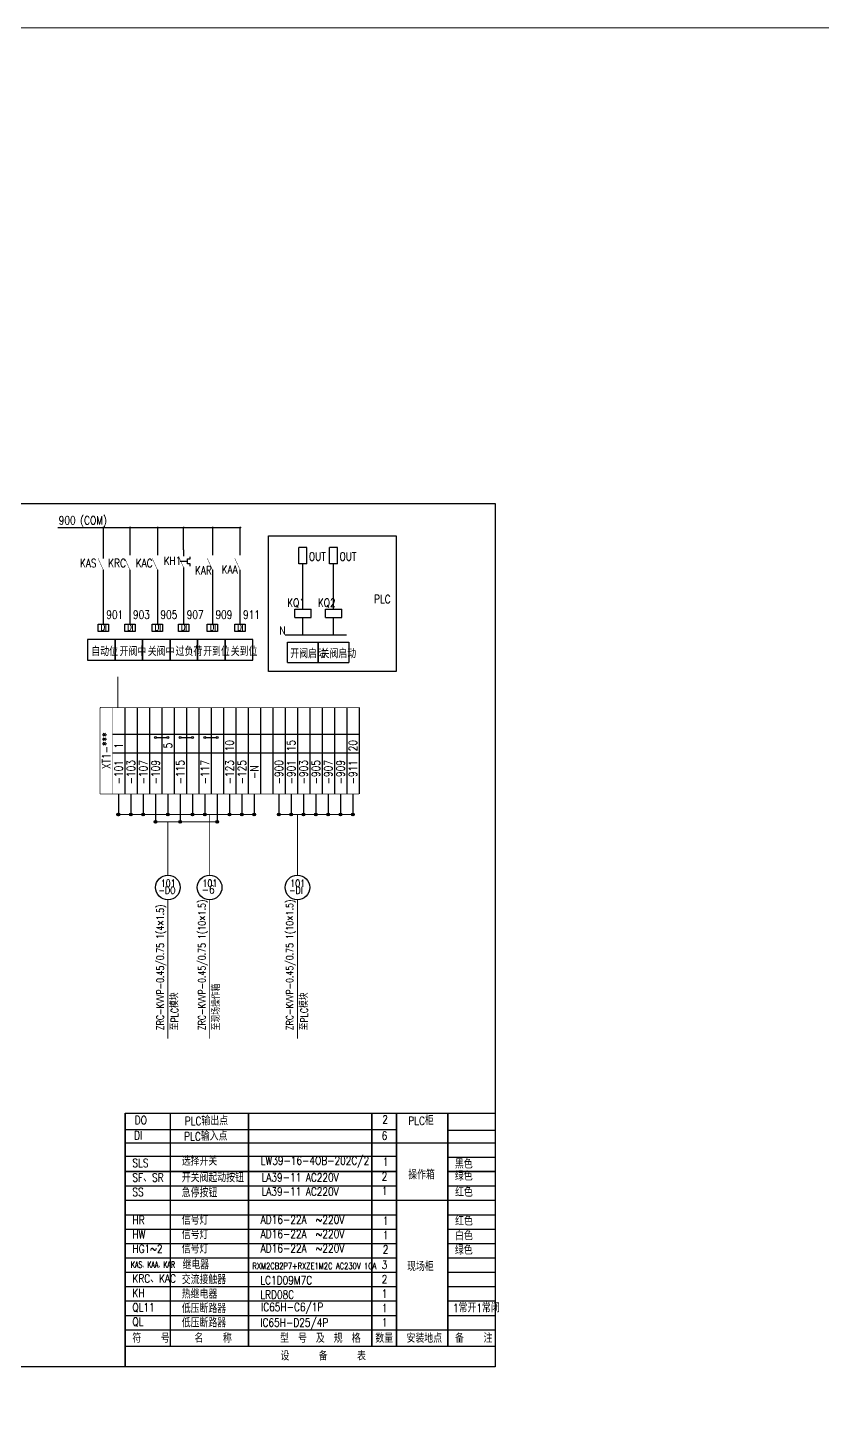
# Model space of a CAD drawing. Header units: millimetres. Extents: x 6333 to 49538, y -3842 to 24603.
# Drawn here: x 8005 to 8392, y -2755 to -2080 of the extents above; entities that cross this region are included whole.
import ezdxf
from ezdxf.enums import TextEntityAlignment as Align

# ---------------------------------------------------------------- set-up
doc = ezdxf.new("R2010")
doc.units = ezdxf.units.MM
doc.styles.add('CIETXT', font='simplex2.shx', dxfattribs={"width": 0.8, "bigfont": 'hztxt.shx'})
doc.styles.add('兵', font='simplex2.shx', dxfattribs={"width": 0.8, "bigfont": 'hztxt.shx'})

msp = doc.modelspace()

# ---------------------------------------------------------------- hatches: boundary and pattern name
at = {"ltscale": 0.05}
h = msp.add_hatch(color=7, dxfattribs=at)
h.dxf.hatch_style = 1
h.paths.add_polyline_path([(8050.06, -2462.34, 1), (8048.69, -2462.34, 1)])
h = msp.add_hatch(color=7, dxfattribs=at)
h.dxf.hatch_style = 1
h.paths.add_polyline_path([(8050.07, -2462.34, 1), (8048.71, -2462.34, 1)])
h = msp.add_hatch(color=7, dxfattribs=at)
h.dxf.hatch_style = 1
h.paths.add_polyline_path([(8056.18, -2462.34, 1), (8054.81, -2462.34, 1)])
h = msp.add_hatch(color=7, dxfattribs=at)
h.dxf.hatch_style = 1
h.paths.add_polyline_path([(8056.19, -2462.34, 1), (8054.83, -2462.34, 1)])
h = msp.add_hatch(color=7, dxfattribs=at)
h.dxf.hatch_style = 1
h.paths.add_polyline_path([(8062.18, -2462.34, 1), (8060.81, -2462.34, 1)])
h = msp.add_hatch(color=7, dxfattribs=at)
h.dxf.hatch_style = 1
h.paths.add_polyline_path([(8062.19, -2462.34, 1), (8060.83, -2462.34, 1)])
h = msp.add_hatch(color=7, dxfattribs=at)
h.dxf.hatch_style = 1
h.paths.add_polyline_path([(8074.18, -2462.34, 1), (8072.81, -2462.34, 1)])
h = msp.add_hatch(color=7, dxfattribs=at)
h.dxf.hatch_style = 1
h.paths.add_polyline_path([(8074.19, -2462.34, 1), (8072.83, -2462.34, 1)])
h = msp.add_hatch(color=7, dxfattribs=at)
h.dxf.hatch_style = 1
h.paths.add_polyline_path([(8086.18, -2462.34, 1), (8084.81, -2462.34, 1)])
h = msp.add_hatch(color=7, dxfattribs=at)
h.dxf.hatch_style = 1
h.paths.add_polyline_path([(8086.19, -2462.34, 1), (8084.83, -2462.34, 1)])
h = msp.add_hatch(color=7, dxfattribs=at)
h.dxf.hatch_style = 1
h.paths.add_polyline_path([(8092.18, -2462.34, 1), (8090.81, -2462.34, 1)])
h = msp.add_hatch(color=7, dxfattribs=at)
h.dxf.hatch_style = 1
h.paths.add_polyline_path([(8092.19, -2462.34, 1), (8090.83, -2462.34, 1)])
h = msp.add_hatch(color=7, dxfattribs=at)
h.dxf.hatch_style = 1
h.paths.add_polyline_path([(8104.18, -2462.34, 1), (8102.81, -2462.34, 1)])
h = msp.add_hatch(color=7, dxfattribs=at)
h.dxf.hatch_style = 1
h.paths.add_polyline_path([(8104.19, -2462.34, 1), (8102.83, -2462.34, 1)])
h = msp.add_hatch(color=7, dxfattribs=at)
h.dxf.hatch_style = 1
h.paths.add_polyline_path([(8110.18, -2462.34, 1), (8108.81, -2462.34, 1)])
h = msp.add_hatch(color=7, dxfattribs=at)
h.dxf.hatch_style = 1
h.paths.add_polyline_path([(8110.19, -2462.34, 1), (8108.83, -2462.34, 1)])
h = msp.add_hatch(color=7, dxfattribs=at)
h.dxf.hatch_style = 1
h.paths.add_polyline_path([(8116.18, -2462.34, 1), (8114.81, -2462.34, 1)])
h = msp.add_hatch(color=7, dxfattribs=at)
h.dxf.hatch_style = 1
h.paths.add_polyline_path([(8116.19, -2462.34, 1), (8114.83, -2462.34, 1)])
h = msp.add_hatch(color=7, dxfattribs=at)
h.dxf.hatch_style = 1
h.paths.add_polyline_path([(8128.18, -2462.34, 1), (8126.81, -2462.34, 1)])
h = msp.add_hatch(color=7, dxfattribs=at)
h.dxf.hatch_style = 1
h.paths.add_polyline_path([(8128.19, -2462.34, 1), (8126.83, -2462.34, 1)])
h = msp.add_hatch(color=7, dxfattribs=at)
h.dxf.hatch_style = 1
h.paths.add_polyline_path([(8134.18, -2462.34, 1), (8132.81, -2462.34, 1)])
h = msp.add_hatch(color=7, dxfattribs=at)
h.dxf.hatch_style = 1
h.paths.add_polyline_path([(8134.19, -2462.34, 1), (8132.83, -2462.34, 1)])
h = msp.add_hatch(color=7, dxfattribs=at)
h.dxf.hatch_style = 1
h.paths.add_polyline_path([(8140.18, -2462.34, 1), (8138.81, -2462.34, 1)])
h = msp.add_hatch(color=7, dxfattribs=at)
h.dxf.hatch_style = 1
h.paths.add_polyline_path([(8140.19, -2462.34, 1), (8138.83, -2462.34, 1)])
h = msp.add_hatch(color=7, dxfattribs=at)
h.dxf.hatch_style = 1
h.paths.add_polyline_path([(8146.18, -2462.34, 1), (8144.81, -2462.34, 1)])
h = msp.add_hatch(color=7, dxfattribs=at)
h.dxf.hatch_style = 1
h.paths.add_polyline_path([(8146.19, -2462.34, 1), (8144.83, -2462.34, 1)])
h = msp.add_hatch(color=7, dxfattribs=at)
h.dxf.hatch_style = 1
h.paths.add_polyline_path([(8152.18, -2462.34, 1), (8150.81, -2462.34, 1)])
h = msp.add_hatch(color=7, dxfattribs=at)
h.dxf.hatch_style = 1
h.paths.add_polyline_path([(8152.19, -2462.34, 1), (8150.83, -2462.34, 1)])
h = msp.add_hatch(color=7, dxfattribs=at)
h.dxf.hatch_style = 1
h.paths.add_polyline_path([(8158.18, -2462.34, 1), (8156.81, -2462.34, 1)])
h = msp.add_hatch(color=7, dxfattribs=at)
h.dxf.hatch_style = 1
h.paths.add_polyline_path([(8158.19, -2462.34, 1), (8156.83, -2462.34, 1)])
h = msp.add_hatch(color=7, dxfattribs=at)
h.dxf.hatch_style = 1
h.paths.add_polyline_path([(8164.18, -2462.34, 1), (8162.81, -2462.34, 1)])
h = msp.add_hatch(color=7, dxfattribs=at)
h.dxf.hatch_style = 1
h.paths.add_polyline_path([(8164.19, -2462.34, 1), (8162.83, -2462.34, 1)])
at = {"ltscale": 0.05, "true_color": 0xcd2027}
h = msp.add_hatch(color=242, dxfattribs=at)
h.dxf.hatch_style = 1
h.paths.add_polyline_path([(8068.18, -2465.94, 1), (8066.81, -2465.94, 1)])
h = msp.add_hatch(color=242, dxfattribs=at)
h.dxf.hatch_style = 1
h.paths.add_polyline_path([(8068.19, -2465.94, 1), (8066.83, -2465.94, 1)])
h = msp.add_hatch(color=242, dxfattribs=at)
h.dxf.hatch_style = 1
h.paths.add_polyline_path([(8080.18, -2465.94, 1), (8078.81, -2465.94, 1)])
h = msp.add_hatch(color=242, dxfattribs=at)
h.dxf.hatch_style = 1
h.paths.add_polyline_path([(8080.19, -2465.94, 1), (8078.83, -2465.94, 1)])
h = msp.add_hatch(color=242, dxfattribs=at)
h.dxf.hatch_style = 1
h.paths.add_polyline_path([(8098.18, -2465.94, 1), (8096.81, -2465.94, 1)])
h = msp.add_hatch(color=242, dxfattribs=at)
h.dxf.hatch_style = 1
h.paths.add_polyline_path([(8098.19, -2465.94, 1), (8096.83, -2465.94, 1)])

# ---------------------------------------------------------------- linework, layer by layer
at = {"color": 0}
for p, q in [((8019.91, -2322.74), (8108.73, -2322.74)), ((8042.04, -2322.74), (8042.04, -2337.74)), ((8055.15, -2336.24), (8055.15, -2322.74)), ((8068.55, -2336.24), (8068.55, -2322.74)), ((8095.33, -2336.24), (8095.33, -2322.74)), ((8108.73, -2336.24), (8108.73, -2322.74)), ((8081.15, -2333.56), (8081.15, -2336.68)), ((8079.51, -2339.12), (8082.99, -2339.12)), ((8081.15, -2342.17), (8081.15, -2345.55)), ((8082.99, -2340.41), (8082.99, -2337.95)), ((8082.99, -2337.95), (8084.37, -2337.95)), ((8084.37, -2340.41), (8082.99, -2340.41)), ((8084.37, -2337.95), (8084.37, -2336.91)), ((8084.37, -2341.51), (8084.37, -2340.41)), ((8042.04, -2343.24), (8042.04, -2369.74)), ((8055, -2343.24), (8055, -2369.74)), ((8068.39, -2343.24), (8068.39, -2369.74)), ((8081.15, -2345.55), (8081.15, -2369.74)), ((8095.18, -2343.24), (8095.18, -2369.74)), ((8108.57, -2343.24), (8108.57, -2369.74)), ((8042.04, -2353.24), (8042.04, -2369.74)), ((8039.54, -2369.74), (8044.54, -2369.74)), ((8039.54, -2373.24), (8039.54, -2369.74)), ((8044.54, -2373.24), (8039.54, -2373.24)), ((8044.54, -2369.74), (8044.54, -2373.24)), ((8052.5, -2369.74), (8057.5, -2369.74)), ((8052.5, -2373.24), (8052.5, -2369.74)), ((8057.5, -2373.24), (8052.5, -2373.24)), ((8057.5, -2369.74), (8057.5, -2373.24)), ((8065.89, -2369.74), (8070.89, -2369.74)), ((8065.89, -2373.24), (8065.89, -2369.74)), ((8070.89, -2373.24), (8065.89, -2373.24)), ((8070.89, -2369.74), (8070.89, -2373.24)), ((8078.65, -2369.74), (8083.65, -2369.74)), ((8078.65, -2373.24), (8078.65, -2369.74)), ((8083.65, -2373.24), (8078.65, -2373.24)), ((8083.65, -2369.74), (8083.65, -2373.24)), ((8092.68, -2369.74), (8097.68, -2369.74)), ((8092.68, -2373.24), (8092.68, -2369.74)), ((8097.68, -2373.24), (8092.68, -2373.24)), ((8097.68, -2369.74), (8097.68, -2373.24)), ((8106.07, -2369.74), (8111.07, -2369.74)), ((8106.07, -2373.24), (8106.07, -2369.74)), ((8111.07, -2373.24), (8106.07, -2373.24)), ((8111.07, -2369.74), (8111.07, -2373.24))]:
    msp.add_line(p, q, dxfattribs=at)
msp.add_line((8081.15, -2333.56), (8081.15, -2322.74))
at = {"color": 85, "true_color": 0x58ba48}
for p, q in [((8137.16, -2340.41), (8137.16, -2332.38)), ((8141.17, -2332.38), (8137.16, -2332.38)), ((8141.17, -2340.41), (8141.17, -2332.38)), ((8152.08, -2340.41), (8152.08, -2332.38)), ((8156.09, -2332.38), (8152.08, -2332.38)), ((8156.09, -2340.41), (8156.09, -2332.38)), ((8141.17, -2340.41), (8137.16, -2340.41)), ((8139.11, -2362.66), (8139.11, -2340.4)), ((8156.09, -2340.41), (8152.08, -2340.41)), ((8154.03, -2362.66), (8154.03, -2340.4)), ((8135.21, -2366.51), (8135.21, -2362.5)), ((8135.21, -2362.5), (8143.24, -2362.5)), ((8143.24, -2366.51), (8143.24, -2362.5)), ((8150.13, -2366.51), (8150.13, -2362.5)), ((8150.13, -2362.5), (8158.16, -2362.5)), ((8158.16, -2366.51), (8158.16, -2362.5)), ((8135.21, -2366.51), (8143.24, -2366.51)), ((8139.11, -2375.27), (8139.11, -2366.51)), ((8150.13, -2366.51), (8158.16, -2366.51)), ((8154.03, -2375.27), (8154.03, -2366.51)), ((8130.57, -2374.98), (8160.35, -2374.98)), ((8131.73, -2388.37), (8131.73, -2378.47)), ((8131.74, -2378.47), (8146.65, -2378.47)), ((8146.65, -2388.37), (8146.65, -2378.47)), ((8146.66, -2378.47), (8161.57, -2378.47)), ((8146.73, -2388.37), (8146.73, -2378.47)), ((8161.65, -2388.37), (8161.65, -2378.47)), ((8131.64, -2388.37), (8146.65, -2388.37)), ((8146.56, -2388.37), (8161.57, -2388.37))]:
    msp.add_line(p, q, dxfattribs=at)
at = {"lineweight": 9}
msp.add_line((8049.07, -2410.34), (8049.07, -2395.4), dxfattribs=at)
at = {"color": 7}
for p, q in [((8040.51, -2410.34), (8040.71, -2410.34)), ((8052.51, -2410.34), (8052.51, -2452.34)), ((8058.51, -2410.34), (8058.51, -2452.34)), ((8064.51, -2410.34), (8064.51, -2452.34)), ((8070.51, -2410.34), (8070.51, -2452.34)), ((8076.51, -2410.34), (8076.51, -2452.34)), ((8082.51, -2410.34), (8082.51, -2452.34)), ((8088.51, -2410.34), (8088.51, -2452.34)), ((8094.51, -2410.34), (8094.51, -2452.34)), ((8100.51, -2410.34), (8100.51, -2452.34)), ((8106.51, -2410.34), (8106.51, -2452.34)), ((8112.51, -2410.34), (8112.51, -2452.34)), ((8118.51, -2410.34), (8118.51, -2452.34)), ((8124.51, -2410.34), (8124.51, -2452.34)), ((8130.51, -2410.34), (8130.51, -2452.34)), ((8136.51, -2410.34), (8136.51, -2452.34)), ((8142.51, -2410.34), (8142.51, -2452.34)), ((8148.51, -2410.34), (8148.51, -2452.34)), ((8154.51, -2410.34), (8154.51, -2452.34)), ((8160.51, -2410.34), (8160.51, -2452.34)), ((8166.51, -2410.34), (8166.51, -2452.34)), ((8046.51, -2423.34), (8166.51, -2423.34)), ((8046.51, -2432.34), (8166.51, -2432.34)), ((8052.72, -2607.64), (8232.72, -2607.64)), ((8052.72, -2615.56), (8184.72, -2615.56)), ((8209.72, -2615.96), (8232.72, -2615.96)), ((8052.72, -2622.05), (8208.17, -2622.05)), ((8054.27, -2622.05), (8232.72, -2622.05)), ((8052.72, -2628.64), (8184.72, -2628.64)), ((8052.72, -2628.64), (8184.72, -2628.64)), ((8209.72, -2629.05), (8232.72, -2629.05)), ((8052.72, -2635.84), (8184.72, -2635.84)), ((8052.72, -2635.84), (8184.72, -2635.84)), ((8052.72, -2635.84), (8184.72, -2635.84)), ((8052.72, -2635.84), (8184.72, -2635.84)), ((8052.72, -2635.84), (8184.72, -2635.84)), ((8052.72, -2636.05), (8184.72, -2636.05)), ((8052.72, -2636.05), (8184.72, -2636.05)), ((8209.72, -2635.84), (8232.72, -2635.84)), ((8209.72, -2635.84), (8232.72, -2635.84)), ((8209.72, -2636.05), (8232.72, -2636.05)), ((8052.72, -2643.05), (8184.72, -2643.05)), ((8052.72, -2643.05), (8184.72, -2643.05)), ((8052.72, -2643.05), (8184.72, -2643.05)), ((8052.72, -2643.05), (8184.72, -2643.05)), ((8052.72, -2643.05), (8184.72, -2643.05)), ((8209.72, -2643.05), (8232.72, -2643.05)), ((8209.72, -2643.05), (8232.72, -2643.05)), ((8209.72, -2643.05), (8232.72, -2643.05)), ((8052.72, -2650.05), (8184.72, -2650.05)), ((8052.72, -2650.05), (8209.72, -2650.05)), ((8209.72, -2650.05), (8232.72, -2650.05)), ((8052.72, -2657.05), (8184.72, -2657.05)), ((8209.72, -2657.05), (8232.72, -2657.05)), ((8052.72, -2664.05), (8184.72, -2664.05)), ((8209.72, -2664.05), (8232.72, -2664.05)), ((8209.72, -2664.05), (8232.72, -2664.05)), ((8052.72, -2671.05), (8184.72, -2671.05)), ((8209.72, -2671.05), (8232.72, -2671.05)), ((8052.72, -2678.05), (8184.72, -2678.05)), ((8209.72, -2678.05), (8232.72, -2678.05)), ((8052.72, -2685.05), (8184.72, -2685.05)), ((8209.72, -2685.05), (8232.72, -2685.05)), ((8052.72, -2692.05), (8184.72, -2692.05)), ((8209.72, -2692.05), (8232.72, -2692.05)), ((8052.72, -2699.05), (8184.72, -2699.05)), ((8209.72, -2699.05), (8232.72, -2699.05)), ((8052.72, -2706.05), (8184.72, -2706.05)), ((8209.72, -2706.05), (8232.72, -2706.05)), ((8052.72, -2713.05), (8232.72, -2713.05)), ((8052.72, -2721.05), (8232.72, -2721.05))]:
    msp.add_line(p, q, dxfattribs=at)
at = {"color": 7, "ltscale": 5}
for p, q in [((8068.01, -2424.84), (8073.01, -2424.84)), ((8080.01, -2424.84), (8085.01, -2424.84)), ((8092.01, -2424.84), (8097.01, -2424.84)), ((8049.39, -2452.34), (8049.39, -2462.34)), ((8055.51, -2452.34), (8055.51, -2462.34)), ((8061.51, -2452.34), (8061.51, -2462.34)), ((8073.51, -2452.34), (8073.51, -2462.34)), ((8085.51, -2452.34), (8085.51, -2462.34)), ((8091.51, -2452.34), (8091.51, -2462.34)), ((8103.51, -2452.34), (8103.51, -2462.34)), ((8109.51, -2452.34), (8109.51, -2462.34)), ((8115.51, -2452.34), (8115.51, -2462.34)), ((8127.51, -2452.34), (8127.51, -2462.34)), ((8133.51, -2452.34), (8133.51, -2462.34)), ((8139.51, -2452.34), (8139.51, -2462.34)), ((8145.51, -2452.34), (8145.51, -2462.34)), ((8151.51, -2452.34), (8151.51, -2462.34)), ((8157.51, -2452.34), (8157.51, -2462.34)), ((8163.51, -2452.34), (8163.51, -2462.34))]:
    msp.add_line(p, q, dxfattribs=at)
at = {"color": 242, "ltscale": 5, "true_color": 0xcd2027}
for p, q in [((8067.51, -2452.34), (8067.51, -2465.94)), ((8079.51, -2452.34), (8079.51, -2465.94)), ((8097.51, -2452.34), (8097.51, -2465.94))]:
    msp.add_line(p, q, dxfattribs=at)
at = {"lineweight": 9}
msp.add_lwpolyline([(6332.92, -2079.55), (9443.74, -2079.55), (9443.74, -3842.22), (6332.92, -3842.22)], close=True, dxfattribs=at)
msp.add_lwpolyline([(7638.72, -2311.05), (8232.72, -2311.05), (8232.72, -2731.05), (7638.72, -2731.05)], close=True)
at = {"color": 0, "const_width": 0.5}
for points in [[(8041.79, -2322.74, 1), (8042.29, -2322.74, 1)], [(8054.9, -2322.74, 1), (8055.4, -2322.74, 1)], [(8068.3, -2322.74, 1), (8068.8, -2322.74, 1)], [(8080.9, -2322.74, 1), (8081.4, -2322.74, 1)], [(8095.08, -2322.74, 1), (8095.58, -2322.74, 1)], [(8108.48, -2322.74, 1), (8108.98, -2322.74, 1)]]:
    msp.add_lwpolyline(points, format="xyb", close=True, dxfattribs=at)
at = {"color": 3}
msp.add_lwpolyline([(8122.49, -2326.75), (8184.63, -2326.75), (8184.63, -2392.85), (8122.49, -2392.85)], close=True, dxfattribs=at)
at = {"color": 0, "const_width": 0.2}
for points in [[(8039.54, -2337.74), (8042.04, -2343.24)], [(8052.5, -2337.74), (8055, -2343.24)], [(8065.89, -2337.74), (8068.39, -2343.24)], [(8078.65, -2336.68), (8081.15, -2342.18)], [(8092.68, -2337.74), (8095.18, -2343.24)], [(8106.07, -2337.74), (8108.57, -2343.24)]]:
    msp.add_lwpolyline(points, dxfattribs=at)
at = {"color": 85, "true_color": 0x58ba48, "const_width": 0.4}
for points in [[(8138.9, -2374.97, 1), (8139.3, -2374.97, 1)], [(8153.82, -2374.97, 1), (8154.22, -2374.97, 1)]]:
    msp.add_lwpolyline(points, format="xyb", close=True, dxfattribs=at)
at = {"color": 0}
for points in [[(8034.39, -2387.24), (8047.78, -2387.24), (8047.78, -2377.24), (8034.39, -2377.24)], [(8047.78, -2387.24), (8061.18, -2387.24), (8061.18, -2377.24), (8047.78, -2377.24)], [(8061.18, -2387.24), (8074.57, -2387.24), (8074.57, -2377.24), (8061.18, -2377.24)], [(8074.57, -2387.24), (8087.96, -2387.24), (8087.96, -2377.24), (8074.57, -2377.24)], [(8087.96, -2387.24), (8101.36, -2387.24), (8101.36, -2377.24), (8087.96, -2377.24)], [(8101.36, -2387.24), (8114.75, -2387.24), (8114.75, -2377.24), (8101.36, -2377.24)]]:
    msp.add_lwpolyline(points, close=True, dxfattribs=at)
at = {"color": 7}
for points, const_width in [([(8040.51, -2452.34), (8040.51, -2410.34)], 0.4), ([(8040.71, -2410.34), (8166.51, -2410.34)], 0.4), ([(8046.51, -2410.34), (8046.51, -2452.34)], 0.2), ([(8166.51, -2452.34), (8040.51, -2452.34)], 0.4), ([(8116.19, -2462.34), (8049.39, -2462.34)], 0.4), ([(8093.8, -2462.34), (8093.8, -2491.85)], 0.4), ([(8163.51, -2462.34), (8127.51, -2462.34)], 0.4), ([(8136.53, -2462.34), (8136.53, -2491.85)], 0.4), ([(8093.8, -2503.85), (8093.8, -2571.35)], 0.4), ([(8136.53, -2503.85), (8136.53, -2571.35)], 0.4), ([(8052.72, -2731.05), (8052.72, -2607.64)], 0.7), ([(8074.72, -2721.05), (8074.72, -2607.64)], 0.7), ([(8112.72, -2721.05), (8112.72, -2607.64)], 0.7), ([(8172.72, -2721.05), (8172.72, -2607.64)], 0.7), ([(8184.72, -2721.05), (8184.72, -2607.64)], 0.7), ([(8209.72, -2721.05), (8209.72, -2607.64)], 0.7)]:
    msp.add_lwpolyline(points, dxfattribs=dict(at, const_width=const_width))
at = {"color": 242, "true_color": 0xcd2027, "const_width": 0.4}
msp.add_lwpolyline([(8067.51, -2465.94), (8097.51, -2465.94)], dxfattribs=at)
at = {"color": 240, "true_color": 0xed1f24, "const_width": 0.4}
for points in [[(8073.51, -2465.94), (8073.51, -2491.84)], [(8073.51, -2503.84), (8073.51, -2571.34)]]:
    msp.add_lwpolyline(points, dxfattribs=at)
at = {"color": 7, "ltscale": 5}
for centre in [(8067.51, -2424.84), (8073.51, -2424.84), (8079.51, -2424.84), (8085.51, -2424.84), (8091.51, -2424.84), (8097.51, -2424.84)]:
    msp.add_circle(centre, 0.5, dxfattribs=at)
at = {"color": 7, "ltscale": 0.05}
for centre in [(8049.37, -2462.34), (8049.39, -2462.34), (8055.5, -2462.34), (8055.51, -2462.34), (8061.5, -2462.34), (8061.51, -2462.34), (8073.5, -2462.34), (8073.51, -2462.34), (8085.5, -2462.34), (8085.51, -2462.34), (8091.5, -2462.34), (8091.51, -2462.34), (8103.5, -2462.34), (8103.51, -2462.34), (8109.5, -2462.34), (8109.51, -2462.34), (8115.5, -2462.34), (8115.51, -2462.34), (8127.5, -2462.34), (8127.51, -2462.34), (8133.5, -2462.34), (8133.51, -2462.34), (8139.5, -2462.34), (8139.51, -2462.34), (8145.5, -2462.34), (8145.51, -2462.34), (8151.5, -2462.34), (8151.51, -2462.34), (8157.5, -2462.34), (8157.51, -2462.34), (8163.5, -2462.34), (8163.51, -2462.34)]:
    msp.add_circle(centre, 0.684, dxfattribs=at)
at = {"color": 242, "ltscale": 0.05, "true_color": 0xcd2027}
for centre in [(8067.5, -2465.94), (8067.51, -2465.94), (8079.5, -2465.94), (8079.51, -2465.94), (8097.5, -2465.94), (8097.51, -2465.94)]:
    msp.add_circle(centre, 0.684, dxfattribs=at)
at = {"color": 240, "true_color": 0xed1f24}
msp.add_circle((8073.51, -2497.84), 6, dxfattribs=at)
at = {"color": 7}
for centre in [(8093.8, -2497.85), (8136.53, -2497.85)]:
    msp.add_circle(centre, 6, dxfattribs=at)

# ---------------------------------------------------------------- texts
at = {"color": 0, "width": 0.8}
for s, height, style, p in [('900 (COM)', 4, '兵', (8020.4, -2321.24)), ('KAS', 4, '兵', (8030.68, -2342.02)), ('KRC', 4, '兵', (8044.46, -2342.02)), ('KAC', 4, '兵', (8057.85, -2342.02)), ('KH1', 4, '兵', (8071.41, -2340.93)), ('KAR', 4, 'CIETXT', (8086.64, -2345.53)), ('KAA', 4, 'CIETXT', (8099.61, -2345.13)), ('901', 4, '兵', (8043.52, -2367.11)), ('903', 4, '兵', (8056.48, -2367.11)), ('905', 4, '兵', (8069.87, -2367.11)), ('907', 4, '兵', (8082.64, -2367.11)), ('909', 4, '兵', (8096.66, -2367.11)), ('911', 4, '兵', (8110.05, -2367.11)), ('DI', 3, '兵', (8040.78, -2372.74)), ('DI', 3, '兵', (8053.73, -2372.74)), ('DI', 3, '兵', (8067.13, -2372.74)), ('DI', 3, '兵', (8079.89, -2372.74)), ('DI', 3, '兵', (8093.91, -2372.74)), ('DI', 3, '兵', (8107.31, -2372.74)), ('自动位', 4, '兵', (8036.25, -2385.19)), ('开阀中', 4, '兵', (8050.02, -2385.19)), ('关阀中', 4, '兵', (8063.71, -2385.19)), ('过负荷', 4, '兵', (8077.28, -2385.19)), ('开到位', 4, '兵', (8090.67, -2385.19)), ('关到位', 4, '兵', (8104.07, -2385.19))]:
    msp.add_text(s, height=height, dxfattribs=dict(at, style=style)).set_placement(p)
at = {"color": 85, "true_color": 0x58ba48, "style": '兵', "width": 0.8}
for s, p in [('OUT', (8142.1, -2338.85)), ('OUT', (8157.02, -2338.85)), ('PLC', (8173.81, -2359.54)), ('KQ1', (8131.56, -2361.31)), ('KQ2', (8146.48, -2361.31)), ('N', (8127.72, -2374.81)), ('开阀启动', (8133.05, -2386.25)), ('关阀启动', (8147.82, -2386.25))]:
    msp.add_text(s, height=4, dxfattribs=at).set_placement(p)
at = {"color": 7, "style": 'CIETXT', "width": 0.8}
for s, p in [('XT1-***', (8045.51, -2431.34)), ('1', (8051.51, -2428.84)), ('5', (8075.51, -2428.84)), ('10', (8105.51, -2428.84)), ('15', (8135.51, -2428.84)), ('20', (8165.51, -2428.84)), ('-103', (8057.51, -2441.79)), ('-107', (8063.51, -2441.79)), ('-123', (8105.51, -2441.79)), ('-125', (8111.51, -2441.79)), ('-900', (8129.51, -2441.79)), ('-903', (8141.51, -2441.79)), ('-905', (8147.51, -2441.79)), ('-907', (8153.51, -2441.79)), ('-909', (8159.51, -2441.79)), ('-101', (8051.51, -2441.79)), ('-N', (8117.59, -2441.79)), ('-901', (8135.51, -2441.79)), ('-911', (8165.51, -2441.79))]:
    msp.add_text(s, height=4, rotation=90, dxfattribs=at).set_placement(p, align=Align.CENTER)
at = {"color": 240, "true_color": 0xed1f24, "style": 'CIETXT', "width": 0.8}
for s, p in [('-109', (8069.51, -2441.79)), ('-115', (8081.51, -2441.79)), ('-117', (8093.51, -2441.79))]:
    msp.add_text(s, height=4, rotation=90, dxfattribs=at).set_placement(p, align=Align.CENTER)
msp.add_text('-DO', height=3.5, dxfattribs=at).set_placement((8073.08, -2502.01), align=Align.BOTTOM_CENTER)
msp.add_text('101', height=3.5, dxfattribs=at).set_placement((8073.64, -2497.54), align=Align.CENTER)
at = {"color": 7, "style": 'CIETXT', "width": 0.8}
for s, height, p in [('-6', 4, (8093.07, -2502.02)), ('-DI', 3.5, (8135.79, -2502.02))]:
    msp.add_text(s, height=height, dxfattribs=at).set_placement(p, align=Align.BOTTOM_CENTER)
for p in [(8093.93, -2497.55), (8136.65, -2497.55)]:
    msp.add_text('101', height=3.5, dxfattribs=at).set_placement(p, align=Align.CENTER)
for s, p in [('ZRC-KVVP-0.45/0.75 1(10×1.5)', (8091.8, -2567.35)), ('ZRC-KVVP-0.45/0.75 1(10×1.5)', (8134.53, -2567.35)), ('至现场操作箱', (8098.8, -2567.35)), ('至PLC模块', (8141.53, -2567.35))]:
    msp.add_text(s, height=3.5, rotation=90, dxfattribs=at).set_placement(p)
at = {"color": 240, "true_color": 0xed1f24, "style": 'CIETXT', "width": 0.8}
for s, p in [('ZRC-KVVP-0.45/0.75 1(4×1.5)', (8071.51, -2567.34)), ('至PLC模块', (8078.51, -2567.34))]:
    msp.add_text(s, height=3.5, rotation=90, dxfattribs=at).set_placement(p)
at = {"color": 7, "style": '兵'}
for s, height, width, p in [('DO', 4, 0.8, (8057.39, -2613.03)), ('PLC输出点', 4, 0.8, (8081.72, -2613.49)), ('2', 4, 0.8, (8177.83, -2612.72)), ('PLC柜', 4, 0.8, (8190.44, -2613.37)), ('DI', 4, 0.8, (8057.1, -2620.45)), ('PLC输入点', 4, 0.8, (8081.42, -2620.96)), ('6', 4, 0.8, (8177.5, -2620.61)), ('SLS', 4, 0.8, (8056.23, -2633.89)), ('选择开关', 4, 0.8, (8080.25, -2633.13)), ('LW39-16-4OB-202C/2', 4, 0.8, (8118.64, -2632.73)), ('1', 4, 0.8, (8178.06, -2633.25)), ('黑色', 4, 0.8, (8213.15, -2634.54)), ('SF、SR', 4, 0.8, (8056.23, -2641.01)), ('开关阀起动按钮', 4, 0.8, (8080.25, -2641.18)), ('LA39-11 AC220V', 4, 0.8, (8119.07, -2640.91)), ('2', 4, 0.8, (8177.56, -2640.37)), ('操作箱', 4, 0.8, (8190.44, -2639.76)), ('绿色', 4, 0.8, (8213.15, -2640.42)), ('SS', 4, 0.8, (8056.23, -2648.01)), ('急停按钮', 4, 0.8, (8080.25, -2648.52)), ('LA39-11 AC220V', 4, 0.8, (8119.07, -2647.79)), ('1', 4, 0.8, (8177.56, -2647.37)), ('红色', 4, 0.8, (8213.23, -2648.25)), ('HR', 4, 0.8, (8056.23, -2661.65)), ('信号灯', 4, 0.8, (8080.25, -2661.84)), ('AD16-22A  ~220V', 4, 0.8, (8118.64, -2661.44)), ('1', 4, 0.8, (8178.06, -2661.96)), ('红色', 4, 0.8, (8213.23, -2662.25)), ('HW', 4, 0.8, (8056.23, -2668.65)), ('信号灯', 4, 0.8, (8080.25, -2668.84)), ('AD16-22A  ~220V', 4, 0.8, (8118.64, -2668.44)), ('1', 4, 0.8, (8178.06, -2668.96)), ('白色', 4, 0.8, (8213.23, -2669.44)), ('HG1~2', 4, 0.8, (8056.23, -2675.65)), ('信号灯', 4, 0.8, (8080.25, -2675.84)), ('AD16-22A  ~220V', 4, 0.8, (8118.64, -2675.44)), ('2', 4, 0.8, (8178.06, -2675.96)), ('绿色', 4, 0.8, (8213.15, -2676.42)), ('KAS、KAA、KAR', 3, 0.6, (8055.49, -2682.89)), ('继电器', 4, 0.8, (8080.63, -2683.58)), ('3', 4, 0.8, (8177.56, -2683.43)), ('现场柜', 4, 0.8, (8189.89, -2684.41)), ('KRC、KAC', 4, 0.8, (8056.23, -2690.12)), ('交流接触器', 4, 0.8, (8080.25, -2690.81)), ('RXM2CB2P7+RXZE1M2C AC230V 10A', 3, 0.8, (8114.6, -2683.5)), ('2', 4, 0.8, (8177.56, -2690.43)), ('KH', 4, 0.8, (8056.23, -2697.12)), ('热继电器', 4, 0.8, (8080.25, -2697.81)), ('LC1D09M7C', 4, 0.8, (8118.46, -2690.96)), ('1', 4, 0.8, (8177.56, -2697.43)), ('QL11', 4, 0.8, (8056.23, -2704.12)), ('LRD08C', 4, 0.8, (8118.46, -2697.96)), ('IC65H-C6/1P', 4, 0.8, (8118.8, -2703.98)), ('1常开1常闭', 4, 0.8, (8212.18, -2704.51)), ('低压断路器', 4, 0.8, (8080.25, -2704.81)), ('IC65H-D25/4P', 4, 0.8, (8118.46, -2711.56)), ('1', 4, 0.8, (8177.56, -2704.43)), ('QL', 4, 0.8, (8056.23, -2711.12)), ('低压断路器', 4, 0.8, (8080.25, -2711.81)), ('1', 4, 0.8, (8177.56, -2711.43)), ('符    号', 4, 0.8, (8056.23, -2719.31)), ('名    称', 4, 0.8, (8086.44, -2719.31)), ('型  号  及  规  格', 4, 0.8, (8128.09, -2719.31)), ('数量', 4, 0.8, (8174.45, -2719.31)), ('安装地点', 4, 0.8, (8189.61, -2719.31)), ('备    注', 4, 0.8, (8213.23, -2719.31)), ('设      备      表', 4, 0.8, (8128.27, -2727.94))]:
    msp.add_text(s, height=height, dxfattribs=dict(at, width=width)).set_placement(p)

doc.saveas('drawing.dxf')
